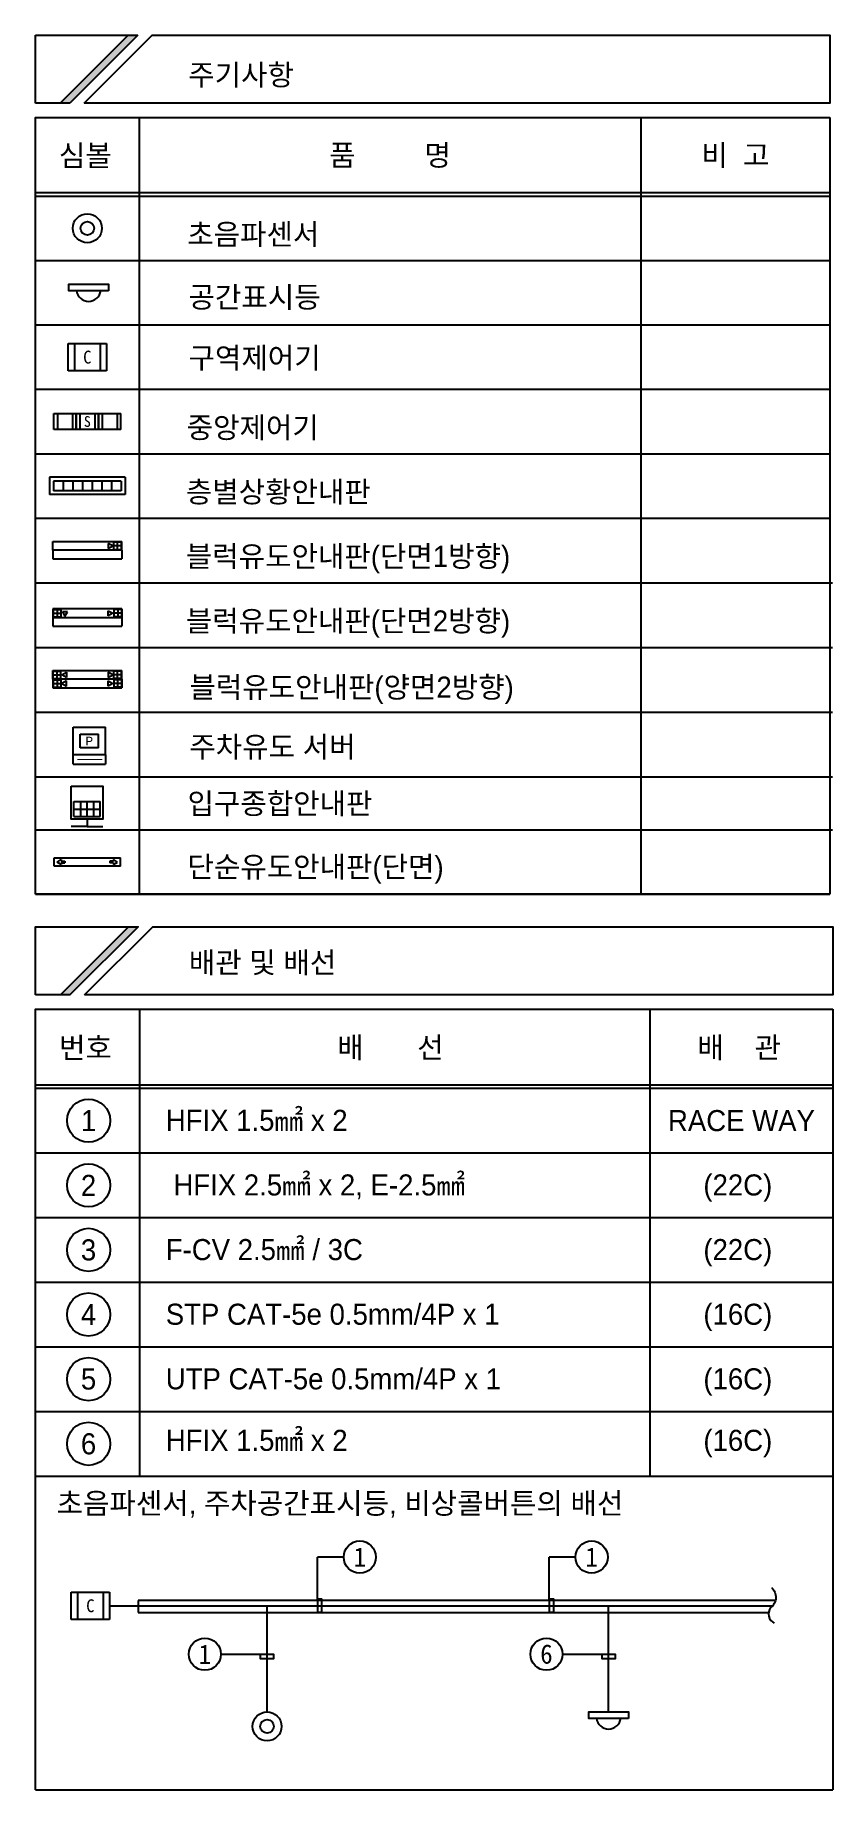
# Model space of a CAD drawing. Header units: millimetres. Extents: x 116526 to 478635, y 152069 to 227048.
# Drawn here: x 444539 to 478635, y 152069 to 227048 of the extents above.
import ezdxf
from ezdxf.enums import TextEntityAlignment as Align

# ---------------------------------------------------------------- set-up
doc = ezdxf.new("R2010")
doc.units = ezdxf.units.MM
for name, color, linetype in [('E-TEXT', 6, 'Continuous'), ('e-text-box', 7, 'Continuous'), ('e-tray', 11, 'Continuous'), ('유도관제-TEXT', 7, 'Continuous'), ('유도관제-단순유도등(양면)', 2, 'Continuous'), ('유도관제-블럭유도등 단면(2방향)', 2, 'Continuous'), ('유도등', 40, 'Continuous')]:
    doc.layers.add(name, color=color, linetype=linetype)
doc.styles.add('GHS', font='DotumChe.ttf')
doc.styles.add('굴림', font='Gulim.ttf')
doc.styles.add('돋움', font='Dotum.ttf')

# ---------------------------------------------------------------- blocks, each defined once
blk = doc.blocks.new('블럭유도등 단면(2방향)')
at = {"layer": '유도관제-블럭유도등 단면(2방향)'}
for p, q in [((1076, 269), (-1076, 269)), ((-1076, 269), (-1076, 0)), ((-1076, 0), (1076, 0)), ((-1076, 0), (-1076, -269)), ((-1057, 249), (-1057, 20)), ((-1057, 249), (-827, 249)), ((-1057, 135), (-827, 135)), ((-1057, 20), (-827, 20)), ((-942, 249), (-942, 20)), ((-827, 249), (-827, 20)), ((-618, 180), (-775, 180)), ((-775, 180), (-697, 44)), ((-697, 44), (-618, 180)), ((651, 56), (651, 213)), ((651, 213), (787, 135)), ((787, 135), (651, 56)), ((1057, 249), (827, 249)), ((827, 249), (827, 20)), ((1057, 135), (827, 135)), ((1057, 20), (827, 20)), ((942, 249), (942, 20)), ((1057, 249), (1057, 20)), ((1076, 269), (1076, 0)), ((1076, 0), (1076, -269)), ((-1076, -269), (1076, -269))]:
    blk.add_line(p, q, dxfattribs=at)
blk = doc.blocks.new('A$C30E346DD')
at = {"layer": '유도등', "ltscale": 0.1}
for p, q in [((197, 701), (197, 1760)), ((197, 1760), (197, 1760)), ((197, 1760), (2042, 1760)), ((197, 1760), (1120, 1760)), ((658, 1760), (658, 701)), ((1120, 1760), (1120, 701)), ((1581, 1760), (1581, 701)), ((2042, 701), (2042, 1760)), ((1123, 0), (0, 0)), ((197, 1230), (2042, 1230)), ((197, 701), (2042, 701)), ((1123, 528), (1123, 0)), ((1123, 0), (2245, 0))]:
    blk.add_line(p, q, dxfattribs=at)
blk.add_lwpolyline([(0, 2839), (2245, 2839), (2245, 528), (0, 528)], close=True, dxfattribs=at)

msp = doc.modelspace()

# ---------------------------------------------------------------- linework, layer by layer
at = {"layer": 'e-text-box'}
for p, q in [((444555, 227048), (448930, 227048)), ((444555, 224144), (444555, 227048)), ((445615, 224144), (448519, 227048)), ((448930, 227048), (446026, 224144)), ((446026, 224144), (444555, 224144)), ((448989, 223532), (448989, 190335)), ((470426, 223532), (470426, 190335)), ((478510, 223532), (478510, 190335)), ((444555, 220322), (478510, 220322)), ((444555, 220169), (478510, 220169)), ((444555, 217417), (478510, 217417)), ((444555, 217417), (478510, 217417)), ((444555, 217417), (478510, 217417)), ((444555, 214665), (478510, 214665)), ((444555, 214665), (478510, 214665)), ((444555, 211913), (478510, 211913)), ((444555, 209161), (478510, 209161)), ((444555, 206409), (478510, 206409)), ((444539, 203647), (478619, 203647)), ((444539, 203647), (478619, 203647)), ((444539, 200885), (478619, 200885)), ((444539, 198123), (478619, 198123)), ((444539, 195361), (478619, 195361)), ((444539, 193087), (478619, 193087)), ((444555, 193087), (478510, 193087)), ((444555, 190335), (478510, 190335)), ((478510, 190335), (444555, 190335)), ((444555, 190335), (478510, 190335)), ((444555, 190335), (478510, 190335)), ((445619, 186038), (448534, 188952)), ((449005, 185424), (449005, 165476)), ((470818, 185424), (470818, 165476)), ((478635, 185424), (478635, 152069)), ((444555, 182201), (478635, 182201)), ((444555, 182048), (478635, 182048)), ((444555, 179286), (478635, 179286)), ((444555, 176524), (478635, 176524)), ((444555, 173762), (478635, 173762)), ((444555, 171000), (478635, 171000)), ((444555, 168238), (478635, 168238)), ((444555, 165476), (478635, 165476)), ((457728, 162017), (456602, 162017)), ((456602, 160218), (456602, 162017)), ((467635, 162017), (466509, 162017)), ((466509, 160218), (466509, 162017)), ((452484, 157867), (454172, 157867)), ((467081, 157867), (468769, 157867)), ((444555, 152069), (478635, 152069)), ((444555, 152069), (478635, 152069)), ((444555, 152069), (478635, 152069))]:
    msp.add_line(p, q, dxfattribs=at)
for points in [[(446642, 224144), (449546, 227048), (478510, 227048), (478510, 224144)], [(444555, 186038), (444555, 188952), (448946, 188952), (446031, 186038)], [(446650, 186038), (449564, 188952), (478635, 188952), (478635, 186038)]]:
    msp.add_lwpolyline(points, close=True, dxfattribs=at)
for points in [[(444555, 190335), (444555, 223532), (478510, 223532)], [(444555, 152069), (444555, 185424), (478635, 185424)]]:
    msp.add_lwpolyline(points, dxfattribs=at)
at = {"layer": 'e-text-box', "elevation": 0}
for points in [[(456602, 160218), (456602, 159657), (456799, 159657), (456799, 160218)], [(466509, 160218), (466509, 159657), (466706, 159657), (466706, 160218)], [(454172, 157867), (454732, 157867), (454732, 157670), (454172, 157670)], [(468769, 157867), (469329, 157867), (469329, 157670), (468769, 157670)]]:
    msp.add_lwpolyline(points, close=True, dxfattribs=at)
at = {"layer": 'e-text-box'}
for centre, radius in [((446824, 180667), 921), ((446824, 177905), 921), ((446824, 175143), 921), ((446824, 172381), 921), ((446824, 169619), 921), ((446824, 166857), 921), ((458416, 162017), 688), ((468323, 162017), 688), ((451796, 157867), 688), ((466393, 157867), 688)]:
    msp.add_circle(centre, radius, dxfattribs=at)
for points in [[(448519, 227048), (448930, 227048), (445615, 224144), (446026, 224144)], [(448534, 188952), (448946, 188952), (445619, 186038), (446031, 186038)]]:
    msp.add_solid(points, dxfattribs=at)
at = {"layer": 'e-tray'}
for p, q in [((476182, 160167), (448947, 160167)), ((448947, 160167), (448947, 159650)), ((448947, 159650), (475889, 159650))]:
    msp.add_line(p, q, dxfattribs=at)
at = {"layer": 'e-tray', "elevation": 0}
msp.add_lwpolyline([(476005, 160711, -0.493554), (475968, 159856, 0.454628), (476131, 159192, -0.737042)], format="xyb", dxfattribs=at)
at = {"layer": '유도관제-TEXT', "color": 2}
for p, q in [((445955, 213871), (447589, 213871)), ((445955, 212708), (445955, 213871)), ((446227, 213871), (446227, 212708)), ((447317, 213871), (447317, 212708)), ((447589, 213871), (447589, 212708)), ((447589, 212708), (445955, 212708)), ((445335, 210878), (446293, 210878)), ((445335, 210196), (445335, 210878)), ((445494, 210878), (445494, 210196)), ((446133, 210878), (446133, 210196)), ((446293, 210878), (446293, 210196)), ((446293, 210878), (447251, 210878)), ((446293, 210196), (446293, 210878)), ((446453, 210878), (446453, 210196)), ((447092, 210878), (447092, 210196)), ((447251, 210878), (447251, 210196)), ((447251, 210878), (448210, 210878)), ((447251, 210196), (447251, 210878)), ((447411, 210878), (447411, 210196)), ((448050, 210878), (448050, 210196)), ((448210, 210196), (448210, 210878)), ((446293, 210196), (445335, 210196)), ((447251, 210196), (446293, 210196)), ((448210, 210196), (447251, 210196)), ((448382, 208157), (445162, 208157)), ((445162, 208157), (445162, 207414)), ((448217, 207992), (445327, 207992)), ((445327, 207992), (445327, 207579)), ((445740, 207992), (445740, 207579)), ((446153, 207992), (446153, 207579)), ((446566, 207992), (446566, 207579)), ((446979, 207992), (446979, 207579)), ((447391, 207992), (447391, 207579)), ((447804, 207992), (447804, 207579)), ((448217, 207992), (448217, 207579)), ((448382, 208157), (448382, 207414)), ((448382, 207414), (445162, 207414)), ((448217, 207579), (445327, 207579)), ((445291, 205404), (448253, 205404)), ((445291, 205033), (445291, 205404)), ((448253, 205033), (445291, 205033)), ((445291, 205033), (445291, 204663)), ((447856, 205219), (447668, 205327)), ((447668, 205327), (447668, 205110)), ((447668, 205110), (447856, 205219)), ((448226, 205377), (447910, 205377)), ((447910, 205061), (447910, 205377)), ((448226, 205219), (447910, 205219)), ((448226, 205061), (447910, 205061)), ((448068, 205061), (448068, 205377)), ((448226, 205061), (448226, 205377)), ((448253, 205033), (448253, 205404)), ((448253, 205033), (448253, 204663)), ((445291, 204663), (448253, 204663)), ((445291, 199900), (448253, 199900)), ((445291, 199530), (445291, 199900)), ((448253, 199530), (445291, 199530)), ((445291, 199530), (445291, 199159)), ((445318, 199557), (445318, 199873)), ((445318, 199873), (445634, 199873)), ((445318, 199715), (445634, 199715)), ((445318, 199557), (445634, 199557)), ((445318, 199503), (445318, 199187)), ((445318, 199503), (445634, 199503)), ((445476, 199557), (445476, 199873)), ((445476, 199503), (445476, 199187)), ((445634, 199557), (445634, 199873)), ((445634, 199503), (445634, 199187)), ((445689, 199715), (445876, 199823)), ((445876, 199606), (445689, 199715)), ((445876, 199453), (445689, 199345)), ((445876, 199823), (445876, 199606)), ((445876, 199236), (445876, 199453)), ((447856, 199715), (447668, 199823)), ((447668, 199823), (447668, 199606)), ((447668, 199606), (447856, 199715)), ((447668, 199236), (447668, 199453)), ((447668, 199453), (447856, 199345)), ((448226, 199873), (447910, 199873)), ((447910, 199557), (447910, 199873)), ((448226, 199715), (447910, 199715)), ((448226, 199557), (447910, 199557)), ((448226, 199503), (447910, 199503)), ((447910, 199503), (447910, 199187)), ((448068, 199557), (448068, 199873)), ((448068, 199503), (448068, 199187)), ((448226, 199557), (448226, 199873)), ((448226, 199503), (448226, 199187)), ((448253, 199530), (448253, 199900)), ((448253, 199530), (448253, 199159)), ((445291, 199159), (448253, 199159)), ((445318, 199345), (445634, 199345)), ((445318, 199187), (445634, 199187)), ((445689, 199345), (445876, 199236)), ((447856, 199345), (447668, 199236)), ((448226, 199345), (447910, 199345)), ((448226, 199187), (447910, 199187)), ((446163, 195896), (446163, 197478)), ((447547, 196291), (447547, 197478)), ((446459, 197181), (447250, 197181)), ((446459, 196588), (446459, 197181)), ((447250, 196588), (446459, 196588)), ((447250, 196588), (447250, 197181)), ((447547, 196291), (447547, 195896)), ((446084, 160519), (447718, 160519)), ((446084, 159356), (446084, 160519)), ((446356, 160519), (446356, 159356)), ((447446, 160519), (447446, 159356)), ((447718, 160519), (447718, 159356)), ((447718, 159356), (446084, 159356))]:
    msp.add_line(p, q, dxfattribs=at)
at = {"layer": '유도관제-TEXT', "color": 4}
for p, q in [((447718, 159938), (476061, 159938)), ((454452, 155403), (454452, 159938)), ((469049, 155403), (469049, 159938))]:
    msp.add_line(p, q, dxfattribs=at)
at = {"layer": '유도관제-TEXT', "color": 2}
for points in [[(447677, 216126), (445975, 216126), (445975, 216401), (447677, 216401), (447677, 216126)], [(446163, 197478), (446459, 197478), (447547, 197478)], [(447547, 196291), (446459, 196291), (446163, 196291)], [(446163, 195896), (446459, 195896), (447547, 195896)]]:
    msp.add_lwpolyline(points, dxfattribs=at)
at = {"layer": '유도관제-TEXT', "color": 2, "const_width": 39.5}
msp.add_lwpolyline([(447413, 196093), (446341, 196093)], dxfattribs=at)
at = {"layer": '유도관제-TEXT', "color": 2, "elevation": 0}
msp.add_lwpolyline([(469900, 155127), (468198, 155127), (468198, 155403), (469900, 155403), (469900, 155127)], dxfattribs=at)
at = {"layer": '유도관제-TEXT', "color": 2}
for centre, radius in [((446772, 218793), 619), ((446772, 218793), 289), ((454452, 154783), 619), ((454452, 154783), 289)]:
    msp.add_circle(centre, radius, dxfattribs=at)
for centre in [(446826, 216192), (469049, 155193)]:
    msp.add_arc(centre, 522, 187.26043, 352.73957, dxfattribs=at)
at = {"layer": '유도관제-단순유도등(양면)'}
for p, q in [((445351, 191891), (448194, 191891)), ((445351, 191536), (445351, 191891)), ((448194, 191536), (445351, 191536)), ((445480, 191713), (445660, 191817)), ((445660, 191609), (445480, 191713)), ((445660, 191817), (445660, 191753)), ((445660, 191753), (445816, 191753)), ((445660, 191674), (445660, 191609)), ((445660, 191674), (445816, 191674)), ((445816, 191753), (445816, 191674)), ((447885, 191753), (447729, 191753)), ((447729, 191753), (447729, 191674)), ((447885, 191674), (447729, 191674)), ((448065, 191713), (447885, 191817)), ((447885, 191817), (447885, 191753)), ((447885, 191609), (448065, 191713)), ((447885, 191674), (447885, 191609)), ((448194, 191536), (448194, 191891))]:
    msp.add_line(p, q, dxfattribs=at)

# ---------------------------------------------------------------- block references
at = {"layer": '유도관제-TEXT', "color": 2, "xscale": 1.375951223366428, "yscale": 1.375951223395532, "zscale": 1.375951223389523}
msp.add_blockref('블럭유도등 단면(2방향)', (446772, 202160), dxfattribs=at)
at = {"layer": '유도관제-TEXT', "ltscale": 0.1, "xscale": 0.605418516905047, "yscale": 0.6054185391694773, "zscale": 0.6054185387941361}
msp.add_blockref('A$C30E346DD', (446079, 193232, 0), dxfattribs=at)

# ---------------------------------------------------------------- texts
at = {"layer": 'E-TEXT', "lineweight": 0, "style": '돋움', "width": 1}
for s, p in [('주기사항', (451084, 224901)), ('초음파센서', (451041, 218087)), ('공간표시등', (451097, 215404)), ('구역제어기', (451097, 212805)), ('중앙제어기', (451018, 209831)), ('층별상황안내판', (450980, 207079)), ('블럭유도안내판(단면1방향)', (450980, 204327)), ('블럭유도안내판(단면2방향)', (450980, 201565)), ('블럭유도안내판(양면2방향)', (451134, 198738)), ('주차유도 서버', (451130, 196189)), ('입구종합안내판', (451052, 193768)), ('단순유도안내판(단면)', (451052, 191061)), ('배관 및 배선', (451109, 186971)), ('HFIX 1.5㎟ x 2', (450124, 180229)), (' HFIX 2.5㎟ x 2, E-2.5㎟', (450124, 177467)), ('(22C)', (473100, 177467)), ('F-CV 2.5㎟ / 3C', (450124, 174705)), ('(22C)', (473100, 174705)), ('STP CAT-5e 0.5mm/4P x 1', (450124, 171943)), ('(16C)', (473100, 171943)), ('UTP CAT-5e 0.5mm/4P x 1', (450124, 169183)), ('(16C)', (473100, 169183)), ('HFIX 1.5㎟ x 2', (450124, 166555)), ('(16C)', (473100, 166555)), ('초음파센서, 주차공간표시등, 비상콜버튼의 배선', (445457, 163865))]:
    msp.add_text(s, height=900, dxfattribs=at).set_placement(p)
for s, p in [('심볼', (446685, 221914)), ('품         명', (459708, 221927)), ('비  고', (474468, 221927)), ('번호', (446693, 183800)), ('배       선', (459725, 183800)), ('배    관', (474629, 183800)), ('1', (446824, 180667)), ('RACE WAY', (474727, 180667)), ('2', (446824, 177905)), ('3', (446824, 175143)), ('4', (446824, 172381)), ('5', (446824, 169619)), ('6', (446824, 166857))]:
    msp.add_text(s, height=900, dxfattribs=at).set_placement(p, align=Align.MIDDLE)
at = {"layer": 'E-TEXT', "style": 'GHS'}
for s, p in [('1', (458416, 162017)), ('1', (468323, 162017)), ('1', (451796, 157867)), ('6', (466393, 157867))]:
    msp.add_text(s, height=826, dxfattribs=at).set_placement(p, align=Align.MIDDLE)
at = {"layer": '유도관제-TEXT', "color": 2, "style": 'GHS'}
for s, height, p in [('C', 550, (446772, 213289)), ('S', 459, (446772, 210537)), ('C', 550, (446901, 159938))]:
    msp.add_text(s, height=height, dxfattribs=at).set_placement(p, align=Align.MIDDLE_CENTER)
at = {"layer": '유도관제-TEXT', "color": 2, "style": '굴림'}
msp.add_text('P', height=367, rotation=0, dxfattribs=at).set_placement((446855, 196884), align=Align.MIDDLE_CENTER)

doc.saveas('drawing.dxf')
